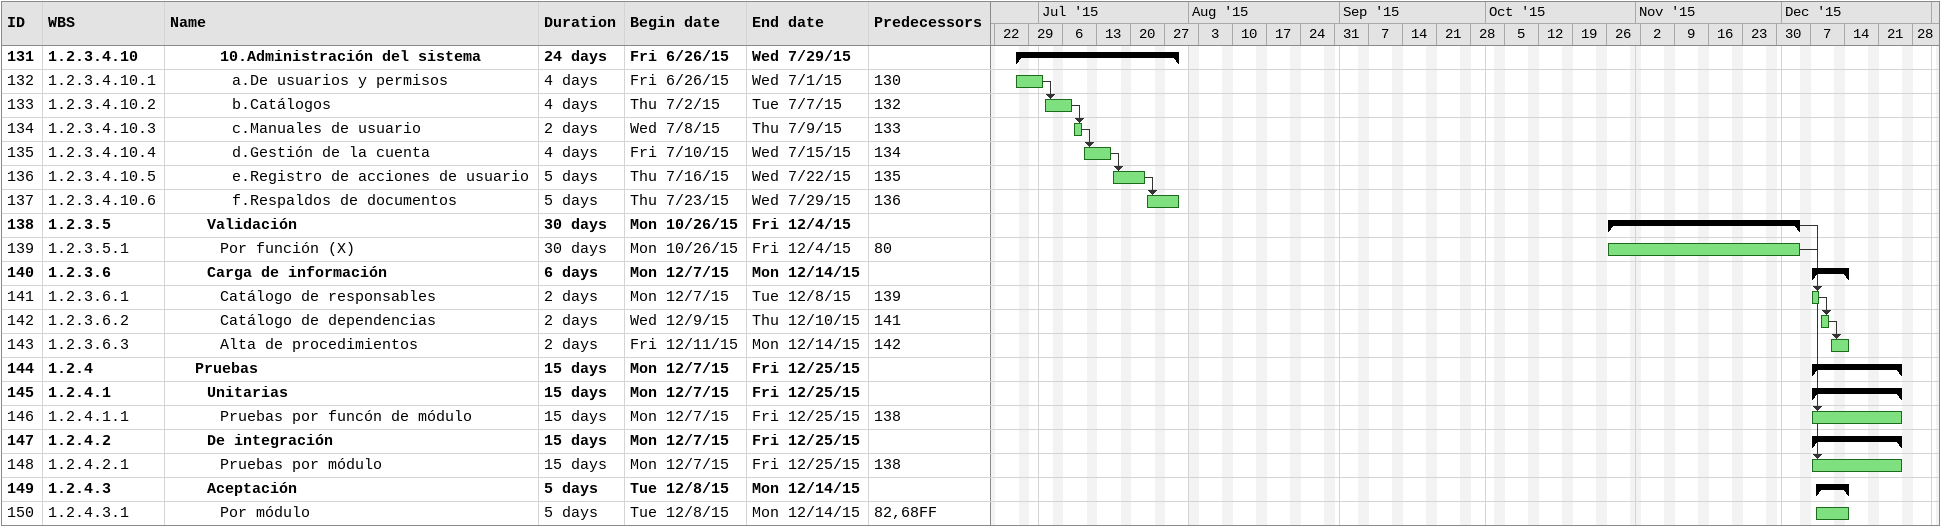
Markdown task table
| ID | WBS | Task | Duration | Start | Finish | Predecessors |
|---|---|---|---|---|---|---|
| 131 | 1.2.3.4.10 | **10.Administración del sistema** | 24d | 2015-06-26 | 2015-07-29 |  |
| 132 | 1.2.3.4.10.1 | a.De usuarios y permisos | 4d | 2015-06-26 | 2015-07-01 | 130 |
| 133 | 1.2.3.4.10.2 | b.Catálogos | 4d | 2015-07-02 | 2015-07-07 | 132 |
| 134 | 1.2.3.4.10.3 | c.Manuales de usuario | 2d | 2015-07-08 | 2015-07-09 | 133 |
| 135 | 1.2.3.4.10.4 | d.Gestión de la cuenta | 4d | 2015-07-10 | 2015-07-15 | 134 |
| 136 | 1.2.3.4.10.5 | e.Registro de acciones de usuario | 5d | 2015-07-16 | 2015-07-22 | 135 |
| 137 | 1.2.3.4.10.6 | f.Respaldos de documentos | 5d | 2015-07-23 | 2015-07-29 | 136 |
| 138 | 1.2.3.5 | **Validación** | 30d | 2015-10-26 | 2015-12-04 |  |
| 139 | 1.2.3.5.1 | Por función (X) | 30d | 2015-10-26 | 2015-12-04 | 80 |
| 140 | 1.2.3.6 | **Carga de información** | 6d | 2015-12-07 | 2015-12-14 |  |
| 141 | 1.2.3.6.1 | Catálogo de responsables | 2d | 2015-12-07 | 2015-12-08 | 139 |
| 142 | 1.2.3.6.2 | Catálogo de dependencias | 2d | 2015-12-09 | 2015-12-10 | 141 |
| 143 | 1.2.3.6.3 | Alta de procedimientos | 2d | 2015-12-11 | 2015-12-14 | 142 |
| 144 | 1.2.4 | **Pruebas** | 15d | 2015-12-07 | 2015-12-25 |  |
| 145 | 1.2.4.1 | **Unitarias** | 15d | 2015-12-07 | 2015-12-25 |  |
| 146 | 1.2.4.1.1 | Pruebas por funcón de módulo | 15d | 2015-12-07 | 2015-12-25 | 138 |
| 147 | 1.2.4.2 | **De integración** | 15d | 2015-12-07 | 2015-12-25 |  |
| 148 | 1.2.4.2.1 | Pruebas por módulo | 15d | 2015-12-07 | 2015-12-25 | 138 |
| 149 | 1.2.4.3 | **Aceptación** | 5d | 2015-12-08 | 2015-12-14 |  |
| 150 | 1.2.4.3.1 | Por módulo | 5d | 2015-12-08 | 2015-12-14 | 82, 68FF |
